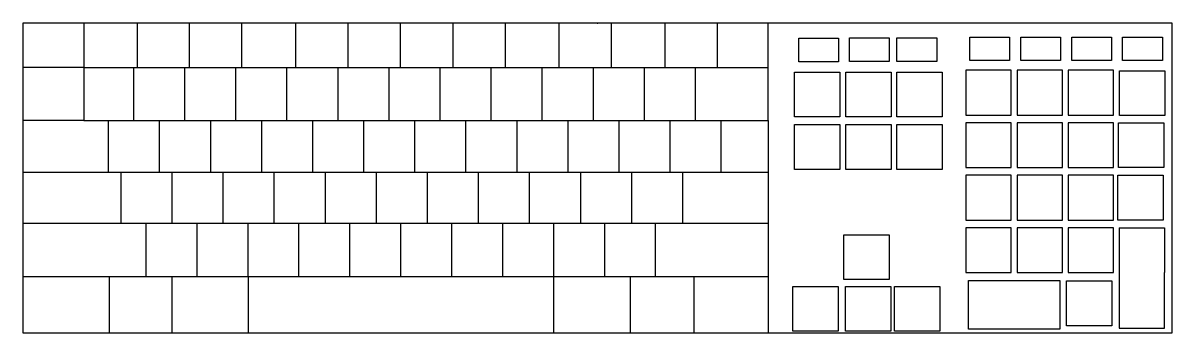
# Model space of a CAD drawing. Header units: millimetres. Extents: x -325 to 325, y -175 to 0.
import ezdxf

# ---------------------------------------------------------------- set-up
doc = ezdxf.new("R2010")
doc.units = ezdxf.units.MM
doc.styles.get("Standard").update_dxf_attribs({"font": 'arial.ttf'})

# ---------------------------------------------------------------- blocks, each defined once
blk = doc.blocks.new('*U8')
blk.add_line((0, -15.03), (0, 15.03))
blk = doc.blocks.new('*U9')
at = {"color": 0, "linetype": 'ByBlock', "lineweight": -2, "transparency": 16777216}
for p in [(0, 0), (28.93, 0), (57.86, 0), (86.78, 0), (115.71, 0), (144.64, 0), (173.57, 0), (202.49, 0), (231.42, 0), (260.35, 0), (289.28, 0), (318.21, 0)]:
    blk.add_blockref('*U8', p, dxfattribs=at)
blk = doc.blocks.new('*U10')
blk.add_line((0, 14.75), (0, -14.75))
blk = doc.blocks.new('*U11')
at = {"color": 0, "linetype": 'ByBlock', "lineweight": -2, "transparency": 16777216}
for p in [(0, 0), (28.93, 0), (57.86, 0), (86.78, 0), (115.71, 0), (144.64, 0), (173.57, 0), (202.49, 0), (231.42, 0), (260.35, 0), (289.28, 0), (318.21, 0), (347.13, 0)]:
    blk.add_blockref('*U10', p, dxfattribs=at)
blk = doc.blocks.new('*U12')
blk.add_line((0, 14.29), (0, -14.29))
blk = doc.blocks.new('*U13')
at = {"color": 0, "linetype": 'ByBlock', "lineweight": -2, "transparency": 16777216}
for p in [(0, 0), (28.93, 0), (57.86, 0), (86.78, 0), (115.71, 0), (144.64, 0), (173.57, 0), (202.49, 0), (231.42, 0), (260.35, 0), (289.28, 0), (318.21, 0)]:
    blk.add_blockref('*U12', p, dxfattribs=at)
blk = doc.blocks.new('*U2')
blk.add_line((0, 15.14), (0, -15.14))
blk = doc.blocks.new('*U3')
at = {"color": 0, "linetype": 'ByBlock', "lineweight": -2, "transparency": 16777216}
for p in [(0, 0), (28.87, 0), (57.73, 0), (86.6, 0), (115.47, 0), (144.34, 0), (173.2, 0), (202.07, 0), (230.94, 0), (259.8, 0)]:
    blk.add_blockref('*U2', p, dxfattribs=at)
blk = doc.blocks.new('*U4')
for p, q in [((-12.84, 12.67), (-12.84, -12.67)), ((12.84, 12.67), (-12.84, 12.67)), ((12.84, -12.67), (12.84, 12.67)), ((-12.84, -12.67), (12.84, -12.67))]:
    blk.add_line(p, q)
blk = doc.blocks.new('*U5')
at = {"color": 0, "linetype": 'ByBlock', "lineweight": -2, "transparency": 16777216}
for p in [(0, 89.15), (28.93, 89.15), (57.86, 89.15), (0, 59.43), (28.93, 59.43), (57.86, 59.43), (0, 29.72), (28.93, 29.72), (57.86, 29.72), (0, 0), (28.93, 0), (57.86, 0)]:
    blk.add_blockref('*U4', p, dxfattribs=at)
blk = doc.blocks.new('*U6')
blk.add_lwpolyline([(-12.84, 12.67), (12.84, 12.67), (12.84, -12.67), (-12.84, -12.67)], close=True)
blk = doc.blocks.new('*U7')
at = {"color": 0, "linetype": 'ByBlock', "lineweight": -2, "transparency": 16777216}
for p in [(0, 29.72), (28.93, 29.72), (57.86, 29.72), (0, 0), (28.93, 0), (57.86, 0)]:
    blk.add_blockref('*U6', p, dxfattribs=at)
blk = doc.blocks.new('TECLADO')
for p, q in [((-325.48, 0), (-325.48, -175.36)), ((325.48, 0), (-325.48, 0)), ((-291.03, 0), (-291.03, -55.15)), ((-260.86, 0), (-260.86, -25.09)), ((-231.36, 0), (-231.36, -25.09)), ((-201.74, 0), (-201.74, -25.09)), ((-171.16, 0), (-171.16, -25.09)), ((-141.53, 0), (-141.53, -25.09)), ((-111.87, 0), (-111.87, -25.09)), ((-82.04, 0), (-82.04, -25.09)), ((-52.39, 0), (-52.39, -25.09)), ((-21.83, 0), (-21.83, -25.09)), ((7.79, 0), (7.79, -25.09)), ((38.13, 0), (38.13, -25.09)), ((67.78, 0), (67.78, -25.09)), ((96.65, -55.15), (96.65, 0)), ((325.48, -175.36), (325.48, 0)), ((-291.03, -25.09), (-325.48, -25.09)), ((-291.03, -25.09), (96.65, -25.09)), ((-291.03, -55.15), (-325.48, -55.15)), ((-291.03, -55.15), (96.65, -55.15)), ((96.65, -55.15), (96.65, -175.36)), ((96.65, -84.66), (-325.48, -84.66)), ((-325.48, -113.25), (96.65, -113.25)), ((-255.8, -113.25), (-255.8, -143.52)), ((295.52, -115.87), (295.52, -172.61)), ((295.52, -115.87), (321.2, -115.87)), ((321.2, -115.87), (321.2, -141.21)), ((321.2, -172.61), (321.2, -141.21)), ((96.65, -143.52), (-325.48, -143.52)), ((-276.73, -143.52), (-276.73, -175.36)), ((-241.07, -143.52), (-241.07, -175.36)), ((-197.7, -175.36), (-197.7, -143.52)), ((-24.79, -175.36), (-24.79, -143.52)), ((18.6, -143.52), (18.6, -175.36)), ((54.52, -143.52), (54.52, -175.36)), ((210.21, -145.6), (261.99, -145.6)), ((210.21, -173.16), (210.21, -145.6)), ((261.99, -145.6), (261.99, -173.16)), ((-325.48, -175.36), (325.48, -175.36)), ((261.99, -173.16), (210.21, -173.16)), ((295.52, -172.61), (321.2, -172.61))]:
    blk.add_line(p, q)
for points in [[(114.05, -8.61), (136.62, -8.61), (136.62, -21.87), (114.05, -21.87)], [(142.76, -8.44), (165.32, -8.44), (165.32, -21.7), (142.76, -21.7)], [(169.63, -8.44), (192.19, -8.44), (192.19, -21.7), (169.63, -21.7)], [(210.91, -7.96), (233.47, -7.96), (233.47, -21.22), (210.91, -21.22)], [(239.78, -7.96), (262.34, -7.96), (262.34, -21.22), (239.78, -21.22)], [(268.65, -7.96), (291.22, -7.96), (291.22, -21.22), (268.65, -21.22)], [(297.45, -7.96), (320.01, -7.96), (320.01, -21.22), (297.45, -21.22)], [(295.7, -27.06), (321.38, -27.06), (321.38, -52.41), (295.7, -52.41)], [(295.1, -56.4), (320.78, -56.4), (320.78, -81.74), (295.1, -81.74)], [(294.8, -86.15), (320.48, -86.15), (320.48, -111.5), (294.8, -111.5)], [(139.5, -119.78), (165.18, -119.78), (165.18, -145.12), (139.5, -145.12)], [(110.58, -149.07), (136.26, -149.07), (136.26, -174.42), (110.58, -174.42)], [(140.56, -149.07), (166.23, -149.07), (166.23, -174.42), (140.56, -174.42)], [(168.18, -149.07), (193.86, -149.07), (193.86, -174.42), (168.18, -174.42)], [(265.73, -145.89), (291.4, -145.89), (291.4, -171.23), (265.73, -171.23)]]:
    blk.add_lwpolyline(points, close=True)
for name, p in [('*U9', (-262.7, -40.12)), ('*U7', (124.52, -70.11)), ('*U5', (221.58, -128.54)), ('*U11', (-277.2, -69.9)), ('*U13', (-270.07, -98.95)), ('*U3', (-227.04, -128.38))]:
    blk.add_blockref(name, p)
at = {"flags": 3}
for tag in ['COLOR', 'PRECIO', 'MARCA', 'REFERENCIA', 'FECHA']:
    blk.add_attdef(tag, (0, 0), '', height=2.5, dxfattribs=at)

msp = doc.modelspace()

# ---------------------------------------------------------------- linework, layer by layer
msp.add_point((0, 0))

# ---------------------------------------------------------------- block references
msp.add_blockref('TECLADO', (0, 0))

doc.saveas('drawing.dxf')
